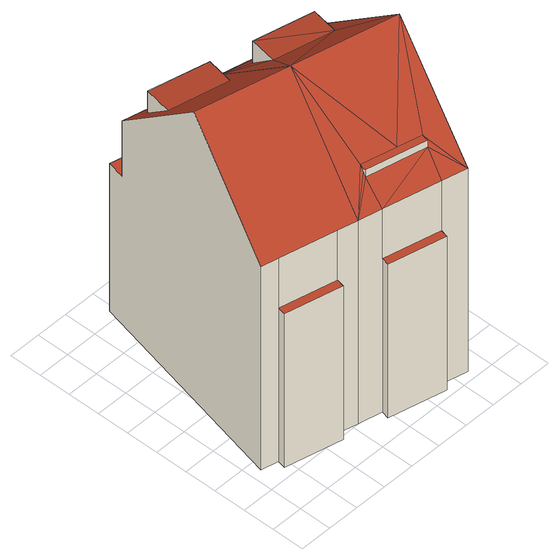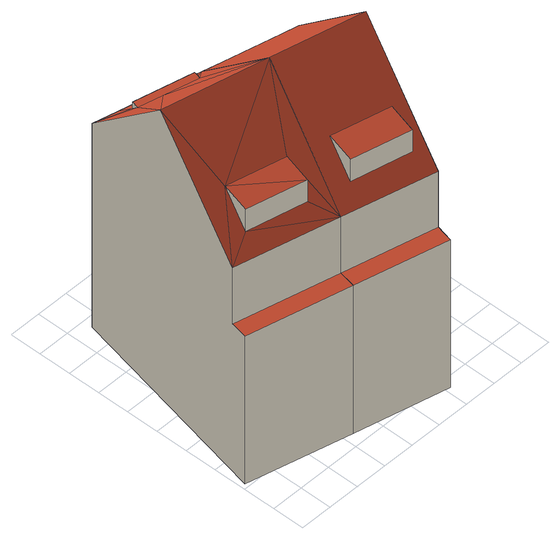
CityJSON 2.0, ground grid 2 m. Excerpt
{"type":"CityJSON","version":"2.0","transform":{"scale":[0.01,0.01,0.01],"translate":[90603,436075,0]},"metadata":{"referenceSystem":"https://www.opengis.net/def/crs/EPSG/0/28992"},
"CityObjects":{
"building1":{"type":"Building","attributes":{"measuredHeight":20.35,"yearOfConstruction":1927,"LAAGSTE_BOUWLAAG":"-1","AANTAL_BOUWLAGEN":"6","AANTAL_ADRESSEN":"4","WIJK":"Delfshaven","PANDSOORT":"Tussenpand","BUURT":"Nieuwe Westen","HOOGSTE_BOUWLAAG":"4"},"address":[{"CountryName":"Nederland","LocalityName":"Rotterdam","ThoroughfareNumber":"383-383","ThoroughfareName":"Rochussenstraat","PostalCode":"3023DK"}],"children":["building1-1"],"geometry":[{"type":"Solid","lod":"2","boundaries":[[[[0,1,2]],[[3,4,5]],[[5,1,0,3]],[[3,0,2,4]],[[6,7,8,9,10,11,12]],[[13,14,15,16]],[[17,15,14,18]],[[19,17,18,20]],[[21,22,23,24,25,26,27]],[[24,8,7,25]],[[26,6,12,27]],[[10,9,13,16,28]],[[19,20,23,22,29]],[[29,28,16,19]],[[22,21,11,10,28,29]],[[19,16,15,17]],[[25,7,6,26]],[[27,12,11,21],[5,4,2,1]],[[23,20,18,14,13,9,8,24]]]],"semantics":{"surfaces":[{"type":"WallSurface"},{"type":"RoofSurface"},{"type":"GroundSurface"}],"values":[[0,0,0,1,0,0,0,0,0,0,0,0,0,0,1,1,1,1,2]]}}]},
"building1-1":{"type":"BuildingInstallation","parents":["building1"],"geometry":[{"type":"MultiSurface","lod":"2","boundaries":[[[3,0,2,4]],[[0,1,2]],[[3,4,5]],[[5,1,0,3]]],"semantics":{"surfaces":[{"type":"RoofSurface"},{"type":"WallSurface"}],"values":[0,1,1,1]}}]},
"building2":{"type":"Building","attributes":{"measuredHeight":20.35,"yearOfConstruction":1929,"LAAGSTE_BOUWLAAG":0,"AANTAL_BOUWLAGEN":2,"AANTAL_ADRESSEN":3,"WIJK":"Delfshaven","PANDSOORT":"Tussenpand","BUURT":"Nieuwe Westen","HOOGSTE_BOUWLAAG":1},"address":[{"CountryName":"Nederland","LocalityName":"Rotterdam","ThoroughfareNumber":"381-381","ThoroughfareName":"Rochussenstraat","PostalCode":"3023DK"}],"children":["building2-1","building2-2"],"geometry":[{"type":"Solid","lod":"2","boundaries":[[[[30,31,32]],[[33,34,35,36,37]],[[37,36,31,30]],[[34,33,37,30,32,38]],[[39,40,41]],[[42,40,39,43]],[[43,44,42]],[[39,41,44]],[[39,44,43]],[[45,46,47,48]],[[49,26,27,50]],[[51,24,25,52]],[[46,53,54,47]],[[22,21,27,26,25,24,23]],[[55,56,57,45]],[[56,22,23,58,57]],[[48,59,60,55,45]],[[58,54,53,57]],[[50,61,60,59,51,52,49]],[[50,42,44]],[[21,61,44]],[[61,50,44]],[[27,42,50]],[[41,27,21]],[[40,42,27]],[[40,27,41]],[[41,21,44]],[[57,53,46,45]],[[52,25,26,49]],[[36,56,31]],[[22,34,21]],[[36,35,22]],[[56,55,31]],[[38,21,34]],[[22,35,34]],[[32,61,38]],[[55,60,31]],[[60,61,32]],[[36,22,56]],[[38,61,21]],[[31,60,32]],[[58,23,24,51,59,48,47,54]]]],"semantics":{"surfaces":[{"type":"WallSurface"},{"type":"RoofSurface"},{"type":"GroundSurface"}],"values":[[0,0,0,1,0,0,0,1,1,0,0,0,0,0,0,0,0,0,0,1,1,1,1,1,1,1,1,1,1,1,1,1,1,1,1,1,1,1,1,1,1,2]]}}]},
"building2-1":{"type":"BuildingInstallation","parents":["building2"],"geometry":[{"type":"MultiSurface","lod":"2","boundaries":[[[30,31,32]],[[33,34,35,36,37]],[[37,36,31,30]],[[34,33,37,30,32,38]]],"semantics":{"surfaces":[{"type":"WallSurface"},{"type":"RoofSurface"}],"values":[0,0,0,1]}}]},
"building2-2":{"type":"BuildingInstallation","parents":["building2"],"geometry":[{"type":"MultiSurface","lod":"2","boundaries":[[[39,40,41]],[[42,40,39,43]],[[43,44,42]],[[39,44,43]],[[39,41,44]]],"semantics":{"surfaces":[{"type":"WallSurface"},{"type":"RoofSurface"}],"values":[0,0,0,1,1]}}]}
},
"vertices":[
[403,1428,1778],[403,1428,1624],[362,1250,1793],[769,1345,1778],[729,1167,1793],[769,1345,1624],[345,1551,1132],[370,1659,1132],[370,1659,88],[67,336,88],[67,336,1526],[201,922,2123],[345,1551,1525],[171,312,88],[160,262,88],[160,262,1175],[171,312,1175],[506,182,1175],[506,182,88],[518,232,1175],[518,232,88],[771,792,2123],[637,204,1526],[637,204,88],[938,1525,88],[938,1525,1132],[914,1418,1132],[914,1418,1528],[171,312,1526],[518,232,1526],
[1162,218,1702],[1162,218,1656],[1173,264,1702],[799,317,1702],[806,348,1702],[799,317,1671],[795,302,1655],[795,302,1702],[1023,298,1702],[1020,1288,1778],[1020,1288,1624],[980,1110,1794],[1387,1204,1624],[1387,1204,1778],[1346,1026,1794],[1128,91,1175],[1117,43,1175],[1117,43,88],[1128,91,88],[1550,1270,1132],[1550,1270,1531],[1573,1375,88],[1573,1375,1132],[770,122,1175],[770,122,88],[1128,91,1526],[781,171,1526],[781,171,1175],[781,171,88],[1283,55,88],[1283,55,1526],[1413,647,2123]
]}
